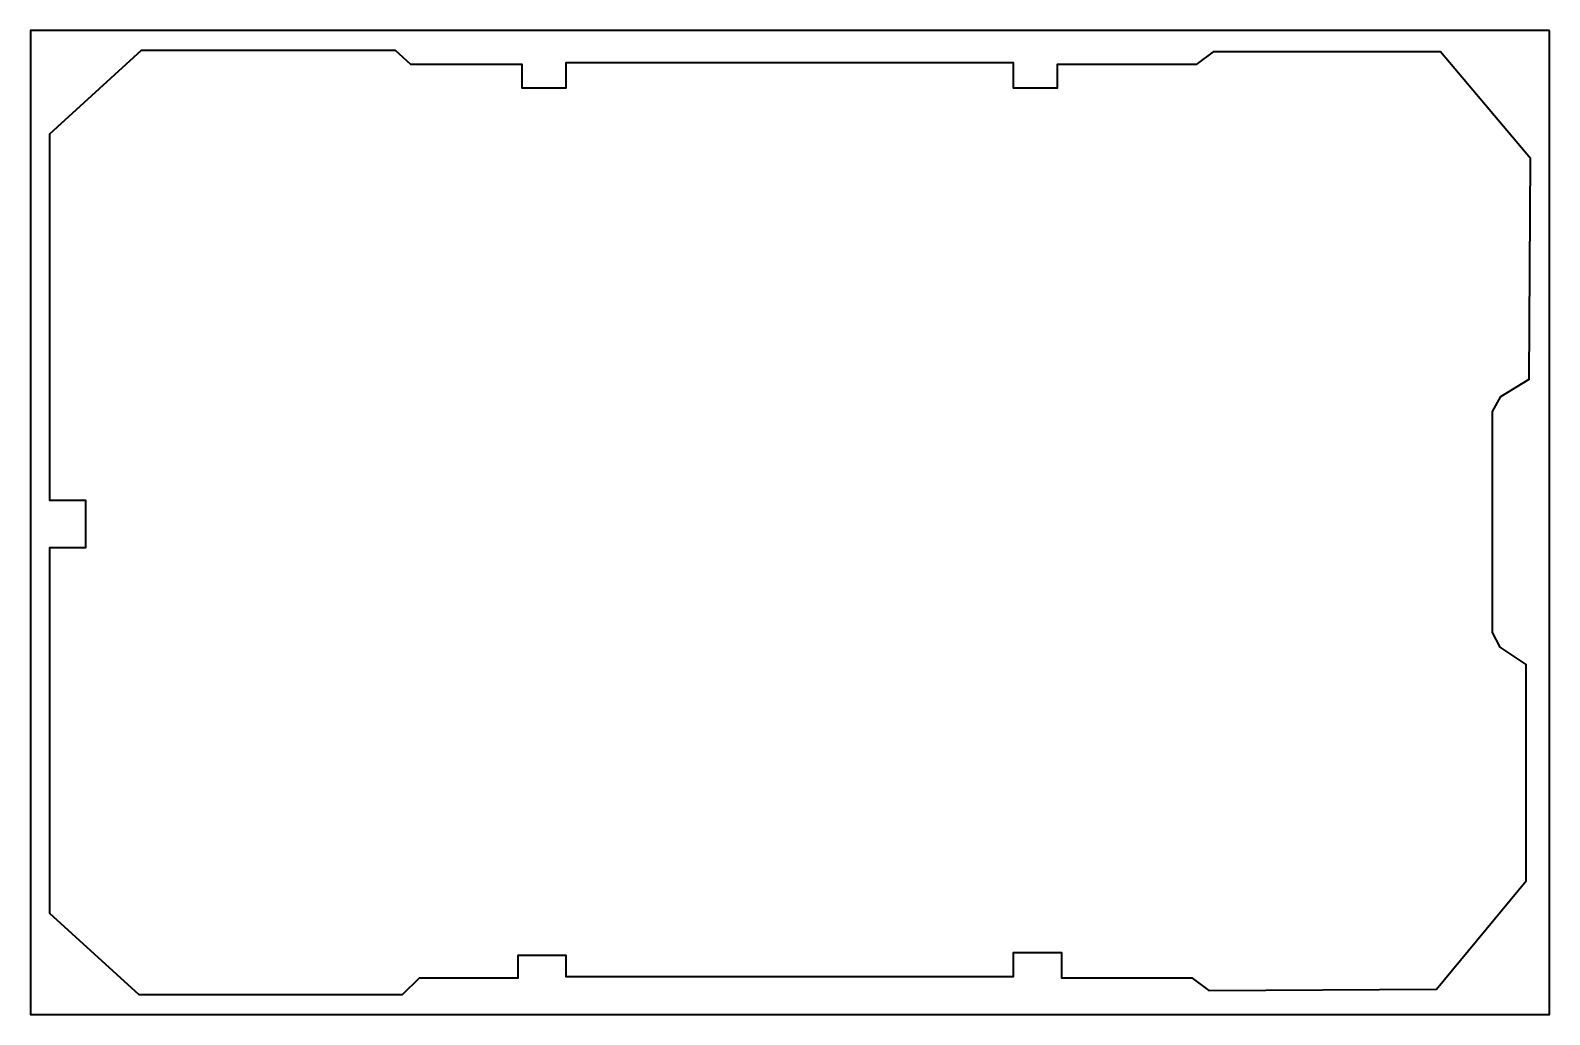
# Model space of a CAD drawing. Header units: millimetres. Extents: x -85 to 295, y 25 to 271.
import ezdxf

# ---------------------------------------------------------------- set-up
doc = ezdxf.new("R2010")
doc.units = ezdxf.units.MM
doc.header["$MEASUREMENT"] = 0
doc.layers.get('0').update_dxf_attribs({"lineweight": 0})
doc.layers.add('Safety', color=7, linetype='Continuous', lineweight=0)

msp = doc.modelspace()

# ---------------------------------------------------------------- linework, layer by layer
at = {"color": 18, "lineweight": 35, "true_color": 0x000000}
msp.add_lwpolyline([(283.26, 179.7), (290.35, 184.05), (290.7, 239.32), (268.18, 266.06), (211.16, 266.06), (206.94, 262.9), (172.1, 262.9), (172.1, 256.91), (161.19, 256.91), (161.19, 263.25), (49.01, 263.25), (49.01, 256.91), (38.1, 256.91), (38.1, 262.9), (10.2, 262.9), (6.33, 266.42), (-42.94, 266.42), (-57.36, 266.42), (-80.36, 245.41), (-80.36, 153.79), (-71.36, 153.79), (-71.36, 141.82), (-80.36, 141.82), (-80.36, 50.32), (-58, 29.96), (-40.83, 29.9), (8.09, 29.9), (12.32, 34.12), (37.04, 34.12), (37.04, 39.75), (49.01, 39.75), (49.01, 34.47), (161.19, 34.47), (161.19, 40.46), (173.15, 40.46), (173.15, 34.12), (205.88, 34.12), (210.11, 30.96), (267.12, 31.31), (289.64, 58.41), (289.64, 112.61), (283.13, 116.95), (281.2, 120.57), (281.2, 176)], close=True, dxfattribs=at)
at = {"layer": 'Safety', "color": 18, "lineweight": 35, "true_color": 0x000000}
msp.add_lwpolyline([(295.48, 271.42), (-85.14, 271.42), (-85.14, 24.9), (295.48, 24.9)], close=True, dxfattribs=at)

doc.saveas('drawing.dxf')
